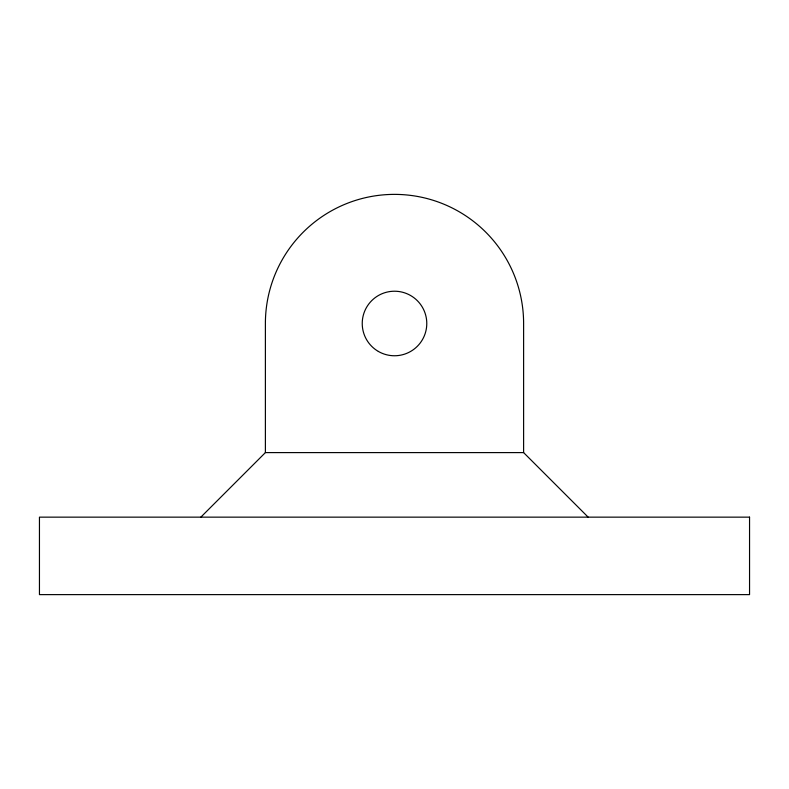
<?xml version="1.0" encoding="UTF-8"?>
<svg xmlns="http://www.w3.org/2000/svg" width="789" height="789" viewBox="0 0 789 789"><rect width="100%" height="100%" fill="white"/><g stroke="black" fill="none" stroke-linecap="round" stroke-linejoin="round"><path stroke-width="1.18" d="M200.84 517.15L265.39 452.6L523.61 452.6L588.16 517.15M523.61 452.6L523.61 323.49A129.11 129.11 0 0 0 394.5 194.38A129.11 129.11 0 0 0 265.39 323.49L265.39 452.6M749.55 517.15L39.45 517.15L39.45 594.62L749.55 594.62L749.55 517.15M378.365 351.44A32.28 32.28 0 0 0 426.78 323.49A32.28 32.28 0 0 0 378.365 295.54A32.28 32.28 0 0 0 378.365 351.44"/></g></svg>
